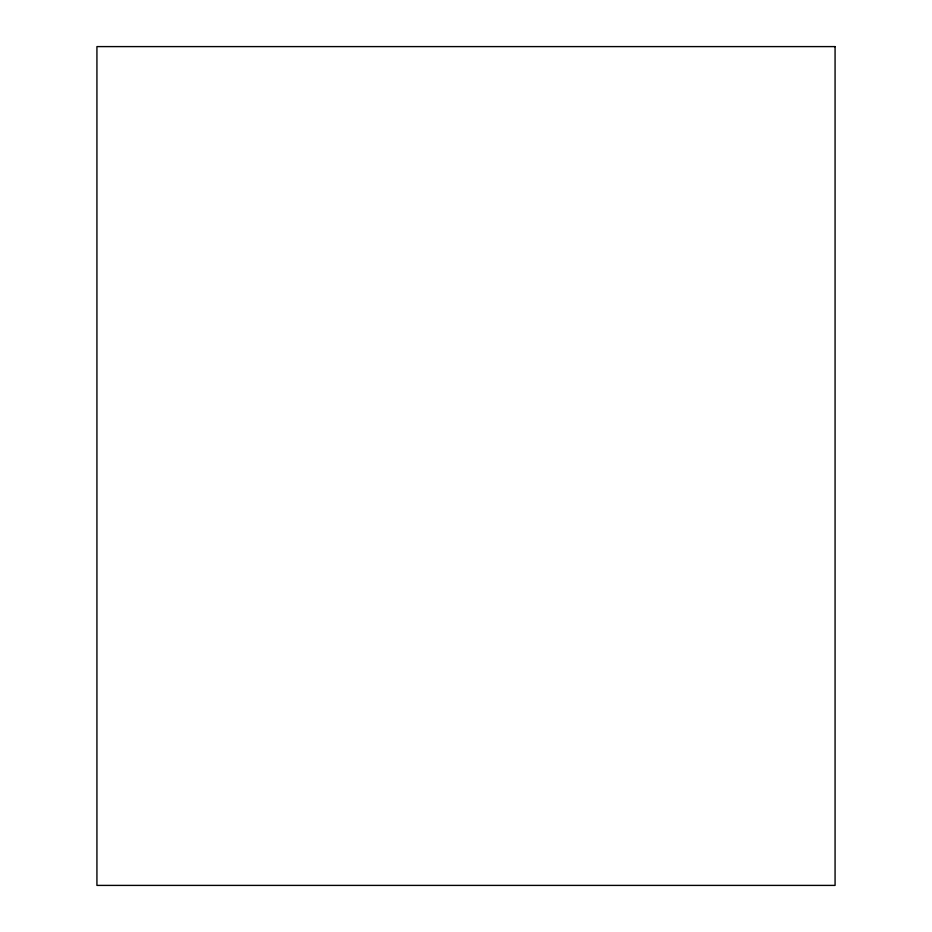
<?xml version="1.0" encoding="UTF-8"?>
<svg xmlns="http://www.w3.org/2000/svg" width="932" height="932" viewBox="0 0 932 932"><rect width="100%" height="100%" fill="white"/><g stroke="black" fill="none" stroke-linecap="round" stroke-linejoin="round"><path stroke-width="1.4" d="M835.072 46.6L96.928 46.6L96.928 885.4L835.072 885.4L835.072 46.6"/></g></svg>
